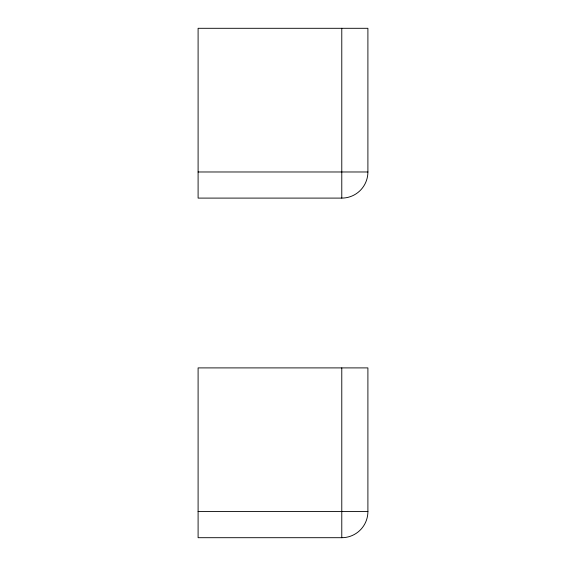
<?xml version="1.0" encoding="UTF-8"?>
<svg xmlns="http://www.w3.org/2000/svg" width="566" height="566" viewBox="0 0 566 566"><rect width="100%" height="100%" fill="white"/><g stroke="black" fill="none" stroke-linecap="round" stroke-linejoin="round"><path stroke-width="0.85" d="M198.1 171.979L367.9 171.979L367.9 28.3L198.1 28.3L198.1 198.1L341.779 198.1A26.121 26.121 0 0 0 367.9 171.979M198.1 511.579L367.9 511.579L367.9 367.9L198.1 367.9L198.1 537.7L341.779 537.7A26.121 26.121 0 0 0 367.9 511.579M341.779 28.3L341.779 198.1M341.779 367.9L341.779 537.7"/></g></svg>
